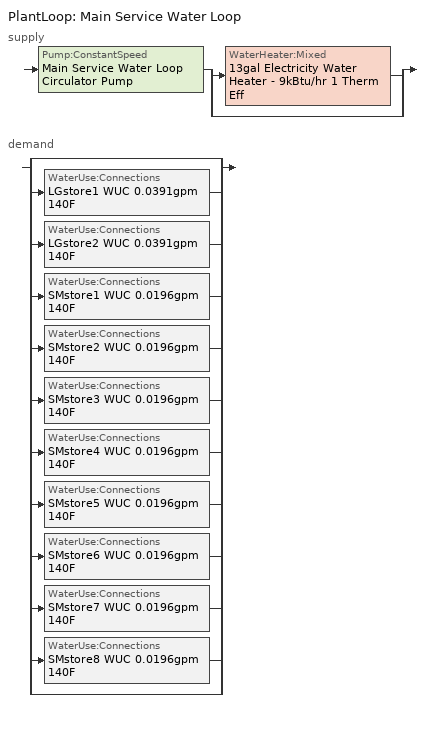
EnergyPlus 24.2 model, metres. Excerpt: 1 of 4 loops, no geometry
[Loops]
PlantLoop 'Main Service Water Loop'
 supply: Pump:ConstantSpeed 'Main Service Water Loop Circulator Pump' > split
  | WaterHeater:Mixed '13gal Electricity Water Heater - 9kBtu/hr 1 Therm Eff'
  | bypass
 demand: split
  | bypass
  | WaterUse:Connections 'LGstore1 WUC 0.0391gpm 140F'
  | WaterUse:Connections 'LGstore2 WUC 0.0391gpm 140F'
  | WaterUse:Connections 'SMstore1 WUC 0.0196gpm 140F'
  | WaterUse:Connections 'SMstore2 WUC 0.0196gpm 140F'
  | WaterUse:Connections 'SMstore3 WUC 0.0196gpm 140F'
  | WaterUse:Connections 'SMstore4 WUC 0.0196gpm 140F'
  | WaterUse:Connections 'SMstore5 WUC 0.0196gpm 140F'
  | WaterUse:Connections 'SMstore6 WUC 0.0196gpm 140F'
  | WaterUse:Connections 'SMstore7 WUC 0.0196gpm 140F'
  | WaterUse:Connections 'SMstore8 WUC 0.0196gpm 140F'
  | bypass
[PlantLoop]
Main Service Water Loop: Fluid Type=Water; Plant Equipment Operation Scheme=Main Service Water Loop Operation Schemes; Maximum Loop Temperature {C}=60; Minimum Loop Temperature {C}=51.6667; Maximum Loop Flow Rate {m3/s}=Autosize; Minimum Loop Flow Rate {m3/s}=0; Plant Loop Volume {m3}=Autocalculate; Load Distribution Scheme=Optimal; Plant Loop Demand Calculation Scheme=SingleSetpoint; Common Pipe Simulation=None
[Sizing:Plant]
Main Service Water Loop: Loop Type=Heating; Design Loop Exit Temperature {C}=60; Loop Design Temperature Difference {deltaC}=5; Sizing Option=NonCoincident; Zone Timesteps in Averaging Window=1; Coincident Sizing Factor Mode=None
[Pump:ConstantSpeed]
Main Service Water Loop Circulator Pump: Design Flow Rate {m3/s}=Autosize; Design Pump Head {Pa}=2.21345e+06; Design Power Consumption {W}=Autosize; Motor Efficiency=0.7; Fraction of Motor Inefficiencies to Fluid Stream=0; Pump Control Type=Intermittent; Design Power Sizing Method=PowerPerFlowPerPressure; Design Electric Power per Unit Flow Rate {W/(m3/s)}=348701.1; Design Shaft Power per Unit Flow Rate per Unit Head {W-s/m3-Pa}=1.28205
[WaterHeater:Mixed]
13gal Electricity Water Heater - 9kBtu/hr 1 Therm Eff: Tank Volume {m3}=0.0506259; Setpoint Temperature Schedule=Service Water Loop Temp - 140F; Deadband Temperature Difference {deltaC}=2; Maximum Temperature Limit {C}=60; Heater Control Type=Cycle; Heater Maximum Capacity {W}=2645.2; Heater Ignition Minimum Flow Rate {m3/s}=0; Heater Ignition Delay {s}=0; Heater Fuel Type=Electricity; Heater Thermal Efficiency=1; Off Cycle Parasitic Fuel Consumption Rate {W}=13.2577; Off Cycle Parasitic Fuel Type=Electricity; Off Cycle Parasitic Heat Fraction to Tank=0.8; On Cycle Parasitic Fuel Consumption Rate {W}=13.2577; On Cycle Parasitic Fuel Type=Electricity; On Cycle Parasitic Heat Fraction to Tank=0; Ambient Temperature Indicator=Schedule; Ambient Temperature Schedule=Water Heater Ambient Temp Schedule 71.6F; Off Cycle Loss Coefficient to Ambient Temperature {W/K}=1.28893; Off Cycle Loss Fraction to Zone=1; On Cycle Loss Coefficient to Ambient Temperature {W/K}=1.28893; On Cycle Loss Fraction to Zone=1; Use Side Effectiveness=1; Source Side Effectiveness=1; Use Side Design Flow Rate {m3/s}=Autosize; Source Side Design Flow Rate {m3/s}=Autosize; Indirect Water Heating Recovery Time {hr}=1.5; Source Side Flow Control Mode=IndirectHeatPrimarySetpoint
[WaterHeater:Sizing]
13gal Electricity Water Heater - 9kBtu/hr 1 Therm Eff: Design Mode=PeakDraw; Time Storage Can Meet Peak Draw {hr}=0.538503; Time for Tank Recovery {hr}=1; Nominal Tank Volume for Autosizing Plant Connections {m3}=1
[SetpointManager:Scheduled]
Service hot water setpoint manager: Control Variable=Temperature; Schedule=Service Water Loop Temp - 140F; Setpoint Node or NodeList=Main Service Water Loop Supply Outlet Node
[WaterUse:Connections] Drain Water Heat Exchanger Type=None; Drain Water Heat Exchanger Destination=Plant
Name | Water Use Equipment Name 1
LGstore1 WUC 0.0391gpm 140F | LGstore1 Service Water Use 0.0391gpm 140F
LGstore2 WUC 0.0391gpm 140F | LGstore2 Service Water Use 0.0391gpm 140F
SMstore1 WUC 0.0196gpm 140F | SMstore1 Service Water Use 0.0196gpm 140F
SMstore2 WUC 0.0196gpm 140F | SMstore2 Service Water Use 0.0196gpm 140F
SMstore3 WUC 0.0196gpm 140F | SMstore3 Service Water Use 0.0196gpm 140F
SMstore4 WUC 0.0196gpm 140F | SMstore4 Service Water Use 0.0196gpm 140F
SMstore5 WUC 0.0196gpm 140F | SMstore5 Service Water Use 0.0196gpm 140F
SMstore6 WUC 0.0196gpm 140F | SMstore6 Service Water Use 0.0196gpm 140F
SMstore7 WUC 0.0196gpm 140F | SMstore7 Service Water Use 0.0196gpm 140F
SMstore8 WUC 0.0196gpm 140F | SMstore8 Service Water Use 0.0196gpm 140F
[WaterUse:Equipment] Flow Rate Fraction Schedule=NECB-C-Service Water Heating; Target Temperature Schedule=Mixed Water At Faucet Temp - 140F; Sensible Fraction Schedule=Fraction Sensible - 0.2; Latent Fraction Schedule=Fraction Latent - 0.05
Name | Peak Flow Rate {m3/s} | Zone
LGstore1 Service Water Use 0.0391gpm 140F | 2.46715e-06 | ALL_ST=Sales area_FL=Building Story 1_SCH=C 7
LGstore2 Service Water Use 0.0391gpm 140F | 2.46715e-06 | ALL_ST=Sales area_FL=Building Story 1_SCH=C 3
SMstore1 Service Water Use 0.0196gpm 140F | 1.23358e-06 | ALL_ST=Sales area_FL=Building Story 1_SCH=C 5
SMstore2 Service Water Use 0.0196gpm 140F | 1.23358e-06 | ALL_ST=Sales area_FL=Building Story 1_SCH=C 9
SMstore3 Service Water Use 0.0196gpm 140F | 1.23358e-06 | ALL_ST=Sales area_FL=Building Story 1_SCH=C 6
SMstore4 Service Water Use 0.0196gpm 140F | 1.23358e-06 | ALL_ST=Sales area_FL=Building Story 1_SCH=C 4
SMstore5 Service Water Use 0.0196gpm 140F | 1.23358e-06 | ALL_ST=Sales area_FL=Building Story 1_SCH=C 2
SMstore6 Service Water Use 0.0196gpm 140F | 1.23358e-06 | ALL_ST=Sales area_FL=Building Story 1_SCH=C
SMstore7 Service Water Use 0.0196gpm 140F | 1.23358e-06 | ALL_ST=Sales area_FL=Building Story 1_SCH=C 8
SMstore8 Service Water Use 0.0196gpm 140F | 1.23358e-06 | ALL_ST=Sales area_FL=Building Story 1_SCH=C 1
[PlantEquipmentOperationSchemes]
Main Service Water Loop Operation Schemes: Control Scheme Object Type 1=PlantEquipmentOperation:HeatingLoad; Control Scheme Name 1=Main Service Water Loop Heating Operation Scheme; Control Scheme Schedule Name 1=Always On Discrete
[PlantEquipmentOperation:HeatingLoad]
Main Service Water Loop Heating Operation Scheme: Load Range Lower Limit 1 {W}=0; Load Range Upper Limit 1 {W}=1000000000; Range Equipment List Name 1=Main Service Water Loop Heating Equipment List
[PlantEquipmentList]
Main Service Water Loop Heating Equipment List: WaterHeater:Mixed, 13gal Electricity Water Heater - 9kBtu/hr 1 Therm Eff
[Schedule:Day:Interval]
Fraction Latent - 0.05 Default: No, 24:00, 0.05
Fraction Sensible - 0.2 Default: No, 24:00, 0.2
Mixed Water At Faucet Temp - 140F Default; Service Water Loop Temp - 140F Default: No, 24:00, 60
NECB-C-Service Water Heating Default; NECB-C-Service Water Heating Default|Wkdy Day: No, 08:00, 0.05, 09:00, 0.1, 10:00, 0.2, 11:00, 0.3, 12:00, 0.4, 16:00, 0.8, 17:00, 0.6, 18:00, 0.4, 19:00, 0.3, 21:00, 0.2, 24:00, 0.05
NECB-C-Service Water Heating Sat Day: No, 08:00, 0.05, 09:00, 0.1, 10:00, 0.2, 11:00, 0.3, 12:00, 0.5, 16:00, 0.9, 17:00, 0.7, 18:00, 0.5, 19:00, 0.3, 21:00, 0.2, 24:00, 0.05
NECB-C-Service Water Heating Sun|Hol Day: No, 08:00, 0.05, 09:00, 0.1, 10:00, 0.2, 11:00, 0.3, 12:00, 0.5, 17:00, 0.9, 18:00, 0.5, 19:00, 0.3, 24:00, 0.05
Water Heater Ambient Temp Schedule 71.6F Default: No, 24:00, 22
[Schedule:Week:Daily]
Fraction Latent - 0.05 Week Rule - Jan1-Dec31: Fraction Latent - 0.05 Default, Fraction Latent - 0.05 Default, Fraction Latent - 0.05 Default, Fraction Latent - 0.05 Default, Fraction Latent - 0.05 Default, Fraction Latent - 0.05 Default, Fraction Latent - 0.05 Default, Fraction Latent - 0.05 Default, Fraction Latent - 0.05 Default, Fraction Latent - 0.05 Default, Fraction Latent - 0.05 Default, Fraction Latent - 0.05 Default
Fraction Sensible - 0.2 Week Rule - Jan1-Dec31: Fraction Sensible - 0.2 Default, Fraction Sensible - 0.2 Default, Fraction Sensible - 0.2 Default, Fraction Sensible - 0.2 Default, Fraction Sensible - 0.2 Default, Fraction Sensible - 0.2 Default, Fraction Sensible - 0.2 Default, Fraction Sensible - 0.2 Default, Fraction Sensible - 0.2 Default, Fraction Sensible - 0.2 Default, Fraction Sensible - 0.2 Default, Fraction Sensible - 0.2 Default
Mixed Water At Faucet Temp - 140F Week Rule - Jan1-Dec31: Mixed Water At Faucet Temp - 140F Default, Mixed Water At Faucet Temp - 140F Default, Mixed Water At Faucet Temp - 140F Default, Mixed Water At Faucet Temp - 140F Default, Mixed Water At Faucet Temp - 140F Default, Mixed Water At Faucet Temp - 140F Default, Mixed Water At Faucet Temp - 140F Default, Mixed Water At Faucet Temp - 140F Default, Mixed Water At Faucet Temp - 140F Default, Mixed Water At Faucet Temp - 140F Default, Mixed Water At Faucet Temp - 140F Default, Mixed Water At Faucet Temp - 140F Default
NECB-C-Service Water Heating Week Rule - Jan1-Dec31: NECB-C-Service Water Heating Sun|Hol Day, NECB-C-Service Water Heating Default|Wkdy Day, NECB-C-Service Water Heating Default|Wkdy Day, NECB-C-Service Water Heating Default|Wkdy Day, NECB-C-Service Water Heating Default|Wkdy Day, NECB-C-Service Water Heating Default|Wkdy Day, NECB-C-Service Water Heating Sat Day, NECB-C-Service Water Heating Default, NECB-C-Service Water Heating Default, NECB-C-Service Water Heating Default, NECB-C-Service Water Heating Default, NECB-C-Service Water Heating Default
Service Water Loop Temp - 140F Week Rule - Jan1-Dec31: Service Water Loop Temp - 140F Default, Service Water Loop Temp - 140F Default, Service Water Loop Temp - 140F Default, Service Water Loop Temp - 140F Default, Service Water Loop Temp - 140F Default, Service Water Loop Temp - 140F Default, Service Water Loop Temp - 140F Default, Service Water Loop Temp - 140F Default, Service Water Loop Temp - 140F Default, Service Water Loop Temp - 140F Default, Service Water Loop Temp - 140F Default, Service Water Loop Temp - 140F Default
Water Heater Ambient Temp Schedule 71.6F Week Rule - Jan1-Dec31: Water Heater Ambient Temp Schedule 71.6F Default, Water Heater Ambient Temp Schedule 71.6F Default, Water Heater Ambient Temp Schedule 71.6F Default, Water Heater Ambient Temp Schedule 71.6F Default, Water Heater Ambient Temp Schedule 71.6F Default, Water Heater Ambient Temp Schedule 71.6F Default, Water Heater Ambient Temp Schedule 71.6F Default, Water Heater Ambient Temp Schedule 71.6F Default, Water Heater Ambient Temp Schedule 71.6F Default, Water Heater Ambient Temp Schedule 71.6F Default, Water Heater Ambient Temp Schedule 71.6F Default, Water Heater Ambient Temp Schedule 71.6F Default
[Schedule:Year]
Fraction Latent - 0.05: Fraction Latent - 0.05 Week Rule - Jan1-Dec31, 1, 1, 12, 31
Fraction Sensible - 0.2: Fraction Sensible - 0.2 Week Rule - Jan1-Dec31, 1, 1, 12, 31
Mixed Water At Faucet Temp - 140F: Mixed Water At Faucet Temp - 140F Week Rule - Jan1-Dec31, 1, 1, 12, 31
NECB-C-Service Water Heating: NECB-C-Service Water Heating Week Rule - Jan1-Dec31, 1, 1, 12, 31
Service Water Loop Temp - 140F: Service Water Loop Temp - 140F Week Rule - Jan1-Dec31, 1, 1, 12, 31
Water Heater Ambient Temp Schedule 71.6F: Water Heater Ambient Temp Schedule 71.6F Week Rule - Jan1-Dec31, 1, 1, 12, 31
[Schedule:Constant]
Always On Discrete: Hourly Value=1
